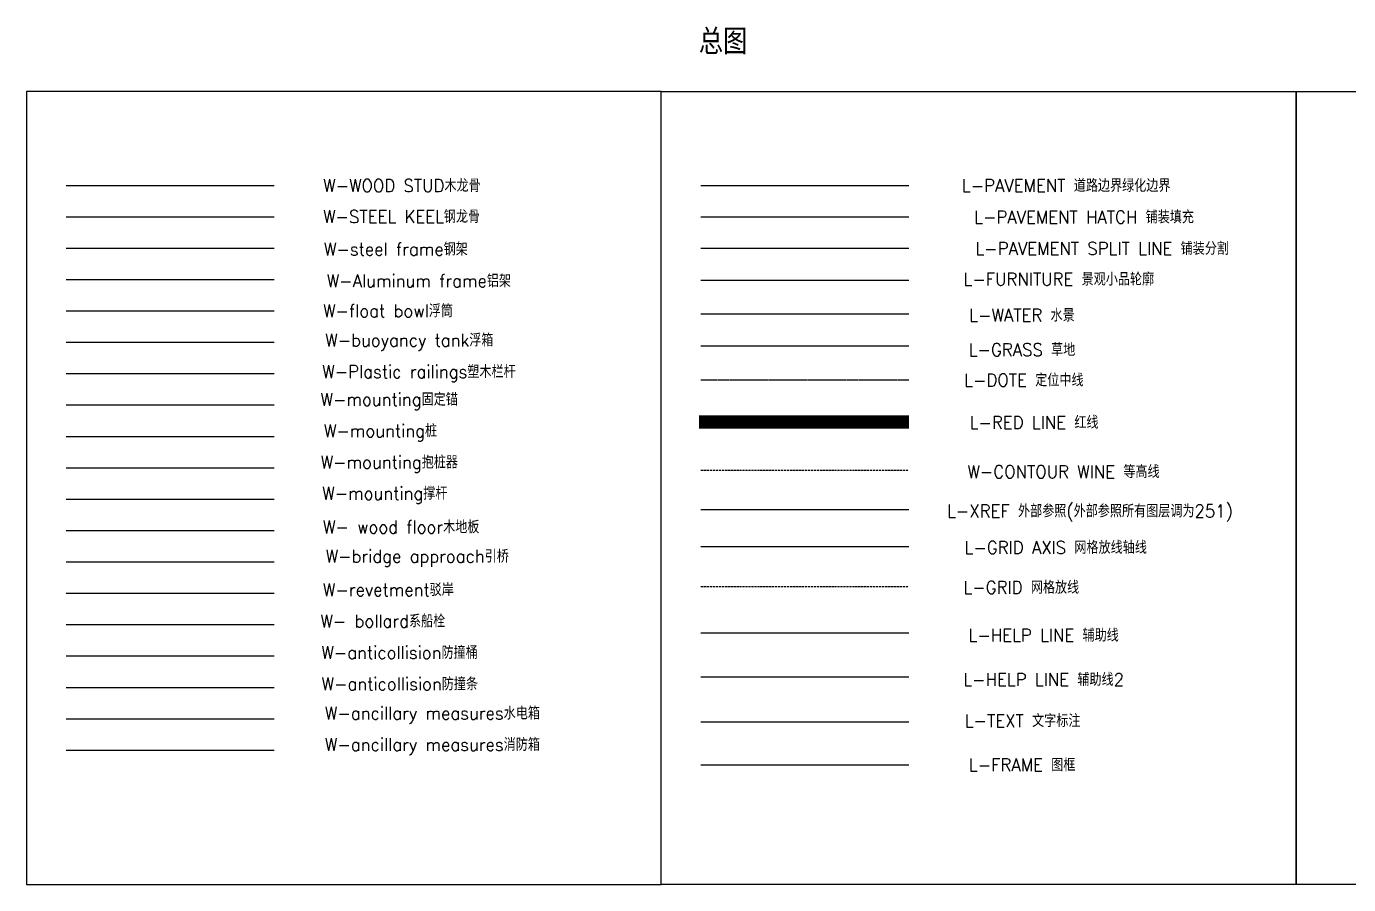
# Model space of a CAD drawing. Header units: millimetres. Extents: x -1003406 to 3312184, y 81337 to 716393.
# Drawn here: x 848843 to 1004700, y 615138 to 716335 of the extents above; entities that cross this region are included whole.
import ezdxf
from ezdxf.enums import TextEntityAlignment as Align

# ---------------------------------------------------------------- set-up
doc = ezdxf.new("R2010")
doc.units = ezdxf.units.MM
doc.header["$LTSCALE"] = 10
for name, pattern in [('-6_350_HOLE$0$DASH', [0.35, 0.25, -0.1]), ('ACAD_ISO10W100', [18, 12, -3, 0, -3]), ('ACAD_ISO12W100', [22, 12, -3, 0.5, -3, 0.5, -3]), ('DASH', [0.35, 0.25, -0.1]), ('DOTE', [2.42, 2, -0.2, 0.02, -0.2])]:
    doc.linetypes.add(name, pattern=pattern)
for name, color, linetype in [('L-CONTOUR_LINE等高线', 252, 'DASH'), ('L-DIMLINEAR标注', 3, 'CONTINUOUS'), ('L-DOTE定位中线', 1, 'DOTE'), ('L-FRAME图框', 3, 'CONTINUOUS'), ('L-FURNITURE景观小品轮廓', 6, 'CONTINUOUS'), ('L-GRASS草地', 252, 'CONTINUOUS'), ('L-GRID_AXIS网格放线轴线', 1, 'CONTINUOUS'), ('L-GRID网格放线', 252, '-6_350_HOLE$0$DASH'), ('L-HELP_LINE辅助线1', 4, 'CONTINUOUS'), ('L-HELP_LINE辅助线2', 94, 'CONTINUOUS'), ('L-PAVEMENT_HATCH铺装填充', 253, 'CONTINUOUS'), ('L-PAVEMENT_SPLIT_LINE铺装分割', 23, 'CONTINUOUS'), ('L-PAVEMENT道路边界绿化边界', 2, 'CONTINUOUS'), ('L-RED_LINE红线', 1, 'ACAD_ISO12W100'), ('L-TEXT文字标注', 7, 'CONTINUOUS'), ('L-WATER水景', 5, 'CONTINUOUS'), ('L-XREF外部参照', 251, 'CONTINUOUS'), ('W- bollard系船栓', 4, 'CONTINUOUS'), ('W-_ANTICOLLISION防撞措施', 192, 'CONTINUOUS'), ('W-ALUMINUM_FRAME铝架', 30, 'CONTINUOUS'), ('W-ancillary measures附属措施', 1, 'CONTINUOUS'), ('W-bridge approach引桥', 4, 'CONTINUOUS'), ('W-FLOAT_BOWL浮筒', 253, 'CONTINUOUS'), ('W-MOUNTING固定方式', 5, 'CONTINUOUS'), ('W-PLASTIC_RAILINGS塑木栏杆', 6, 'CONTINUOUS'), ('W-REVETMENT驳岸', 251, 'CONTINUOUS'), ('W-STEEL_FRAME钢架', 3, 'CONTINUOUS'), ('W-STEEL_KEEL钢龙骨', 5, 'CONTINUOUS'), ('W-WOOD_FLOOR木地板', 30, 'CONTINUOUS'), ('W-WOOD_STUD木龙骨', 25, 'CONTINUOUS')]:
    doc.layers.add(name, color=color, linetype=linetype)
doc.styles.get("Standard").update_dxf_attribs({"font": 'simplex.shx', "width": 0.7, "bigfont": 'hztxt.shx'})

msp = doc.modelspace()

# ---------------------------------------------------------------- linework, layer by layer
at = {"layer": 'L-CONTOUR_LINE等高线', "ltscale": 100}
msp.add_lwpolyline([(928355.2, 664012.8), (952871.5, 664012.8)], dxfattribs=at)
at = {"layer": 'L-DOTE定位中线', "ltscale": 10}
msp.add_lwpolyline([(928355.2, 674678.2), (952871.5, 674678.2)], dxfattribs=at)
at = {"layer": 'L-FRAME图框', "color": 3}
for points in [[(923674.9, 708660.6), (848843, 708660.6), (848843, 615137.9), (923674.9, 615137.9)], [(923674.9, 708660.6), (998506.9, 708660.6), (998506.9, 615137.9), (923674.9, 615137.9)], [(998506.9, 708660.6), (1068536.9, 708660.6), (1068536.9, 615137.9), (998506.9, 615137.9)]]:
    msp.add_lwpolyline(points, close=True, dxfattribs=at)
at = {"layer": 'L-FRAME图框'}
msp.add_lwpolyline([(928355.2, 629239.2), (952871.5, 629239.2)], dxfattribs=at)
at = {"layer": 'L-FURNITURE景观小品轮廓'}
msp.add_lwpolyline([(928355.2, 686397.4), (952871.5, 686397.4)], dxfattribs=at)
at = {"layer": 'L-GRASS草地'}
msp.add_lwpolyline([(928355.2, 678671.5), (952871.5, 678671.5)], dxfattribs=at)
at = {"layer": 'L-GRID_AXIS网格放线轴线'}
msp.add_lwpolyline([(928355.2, 655013.5), (952871.5, 655013.5)], dxfattribs=at)
at = {"layer": 'L-GRID网格放线', "ltscale": 100}
msp.add_lwpolyline([(928355.2, 650306.8), (952871.5, 650306.8)], dxfattribs=at)
at = {"layer": 'L-HELP_LINE辅助线1'}
msp.add_lwpolyline([(928355.2, 644843.5), (952871.5, 644843.5)], dxfattribs=at)
at = {"layer": 'L-HELP_LINE辅助线2'}
msp.add_lwpolyline([(928355.2, 639621.4), (952871.5, 639621.4)], dxfattribs=at)
at = {"layer": 'L-PAVEMENT_HATCH铺装填充'}
msp.add_lwpolyline([(928355.2, 693885.2), (952871.5, 693885.2)], dxfattribs=at)
at = {"layer": 'L-PAVEMENT_SPLIT_LINE铺装分割'}
msp.add_lwpolyline([(928355.2, 690174.7), (952871.5, 690174.7)], dxfattribs=at)
at = {"layer": 'L-PAVEMENT道路边界绿化边界'}
msp.add_lwpolyline([(928355.2, 697595.7), (952871.5, 697595.7)], dxfattribs=at)
at = {"layer": 'L-RED_LINE红线', "linetype": 'ACAD_ISO10W100', "const_width": 1600}
msp.add_lwpolyline([(928129.5, 669682.2), (952871.5, 669682.2)], dxfattribs=at)
at = {"layer": 'L-TEXT文字标注'}
msp.add_lwpolyline([(928355.2, 634346.3), (952871.5, 634346.3)], dxfattribs=at)
at = {"layer": 'L-WATER水景'}
msp.add_lwpolyline([(928355.2, 682460.6), (952871.5, 682460.6)], dxfattribs=at)
at = {"layer": 'L-XREF外部参照'}
msp.add_lwpolyline([(928355.2, 659380.3), (952871.5, 659377.2)], dxfattribs=at)
at = {"layer": 'W- bollard系船栓'}
msp.add_lwpolyline([(853523.2, 645795.7), (878039.5, 645795.7)], dxfattribs=at)
at = {"layer": 'W-_ANTICOLLISION防撞措施'}
for points in [[(853523.2, 642095.7), (878039.5, 642095.7)], [(853523.2, 638395.7), (878039.5, 638395.7)]]:
    msp.add_lwpolyline(points, dxfattribs=at)
at = {"layer": 'W-ALUMINUM_FRAME铝架', "color": 4}
msp.add_lwpolyline([(853523.2, 686495.7), (878039.5, 686495.7)], dxfattribs=at)
at = {"layer": 'W-ancillary measures附属措施'}
for points in [[(853523.2, 634695.7), (878039.5, 634695.7)], [(853523.2, 630995.7), (878039.5, 630995.7)]]:
    msp.add_lwpolyline(points, dxfattribs=at)
at = {"layer": 'W-bridge approach引桥'}
msp.add_lwpolyline([(853523.2, 653195.7), (878039.5, 653195.7)], dxfattribs=at)
at = {"layer": 'W-FLOAT_BOWL浮筒'}
for points in [[(853523.2, 682795.7), (878039.5, 682795.7)], [(853523.2, 679095.7), (878039.5, 679095.7)]]:
    msp.add_lwpolyline(points, dxfattribs=at)
at = {"layer": 'W-MOUNTING固定方式'}
for points in [[(853523.2, 671695.7), (878039.5, 671695.7)], [(853523.2, 667995.7), (878039.5, 667995.7)], [(853523.2, 664295.7), (878039.5, 664295.7)], [(853523.2, 660595.7), (878039.5, 660595.7)]]:
    msp.add_lwpolyline(points, dxfattribs=at)
at = {"layer": 'W-PLASTIC_RAILINGS塑木栏杆'}
msp.add_lwpolyline([(853523.2, 675395.7), (878039.5, 675395.7)], dxfattribs=at)
at = {"layer": 'W-REVETMENT驳岸'}
msp.add_lwpolyline([(853523.2, 649495.7), (878039.5, 649495.7)], dxfattribs=at)
at = {"layer": 'W-STEEL_FRAME钢架'}
msp.add_lwpolyline([(853523.2, 690195.7), (878039.5, 690195.7)], dxfattribs=at)
at = {"layer": 'W-STEEL_KEEL钢龙骨', "color": 5}
msp.add_lwpolyline([(853523.2, 693895.7), (878039.5, 693895.7)], dxfattribs=at)
at = {"layer": 'W-WOOD_FLOOR木地板'}
msp.add_lwpolyline([(853523.2, 656895.7), (878039.5, 656895.7)], dxfattribs=at)
at = {"layer": 'W-WOOD_STUD木龙骨'}
msp.add_lwpolyline([(853523.2, 697595.7), (878039.5, 697595.7)], dxfattribs=at)

# ---------------------------------------------------------------- texts
at = {"layer": 'L-CONTOUR_LINE等高线', "ltscale": 3, "width": 0.95}
msp.add_text('W-CONTOUR WINE 等高线', height=1500, dxfattribs=at).set_placement((971100.4, 663908.9), align=Align.MIDDLE)
at = {"layer": 'L-DIMLINEAR标注', "width": 0.95}
msp.add_text('L-FRAME 图框', height=1500, dxfattribs=at).set_placement((966220.7, 629331.1), align=Align.MIDDLE)
at = {"layer": 'L-DOTE定位中线', "linetype": 'DOTE', "ltscale": 3, "width": 0.95}
msp.add_text('L-DOTE 定位中线', height=1500, dxfattribs=at).set_placement((966428, 674709.1), align=Align.MIDDLE)
at = {"layer": 'L-FURNITURE景观小品轮廓', "width": 0.95}
msp.add_text('L-FURNITURE 景观小品轮廓', height=1500, dxfattribs=at).set_placement((970544.9, 686610.3), align=Align.MIDDLE)
at = {"layer": 'L-GRASS草地', "width": 0.95}
msp.add_text('L-GRASS 草地', height=1500, dxfattribs=at).set_placement((966204.9, 678289.5), align=Align.MIDDLE)
at = {"layer": 'L-GRID_AXIS网格放线轴线', "width": 0.95}
msp.add_text('L-GRID AXIS 网格放线轴线', height=1500, dxfattribs=at).set_placement((970179.6, 654970), align=Align.MIDDLE)
at = {"layer": 'L-GRID网格放线', "ltscale": 10, "width": 0.95}
msp.add_text('L-GRID 网格放线', height=1500, dxfattribs=at).set_placement((966122.6, 650263.3), align=Align.MIDDLE)
at = {"layer": 'L-HELP_LINE辅助线1', "width": 0.95}
msp.add_text('L-HELP LINE 辅助线', height=1500, dxfattribs=at).set_placement((968759.3, 644617.2), align=Align.MIDDLE)
at = {"layer": 'L-HELP_LINE辅助线2', "width": 0.95}
msp.add_text('L-HELP LINE 辅助线2', height=1500, dxfattribs=at).set_placement((968759.3, 639395.1), align=Align.MIDDLE)
at = {"layer": 'L-PAVEMENT_HATCH铺装填充', "width": 0.95}
msp.add_text('L-PAVEMENT HATCH 铺装填充', height=1500, dxfattribs=at).set_placement((973519, 693933.2), align=Align.MIDDLE)
at = {"layer": 'L-PAVEMENT_SPLIT_LINE铺装分割', "width": 0.95}
msp.add_text('L-PAVEMENT SPLIT LINE 铺装分割', height=1500, dxfattribs=at).set_placement((975659, 690222.7), align=Align.MIDDLE)
at = {"layer": 'L-PAVEMENT道路边界绿化边界', "width": 0.95}
msp.add_text('L-PAVEMENT 道路边界绿化边界', height=1500, dxfattribs=at).set_placement((971410.1, 697643.7), align=Align.MIDDLE)
at = {"layer": 'L-RED_LINE红线', "linetype": 'ACAD_ISO10W100', "width": 0.95}
msp.add_text('L-RED LINE 红线', height=1500, dxfattribs=at).set_placement((967629.9, 669713.1), align=Align.MIDDLE)
at = {"layer": 'L-TEXT文字标注', "width": 0.95}
for s, height, p in [('总图', 3000, (930970.3, 714680.9)), ('L-TEXT 文字标注', 1500, (966274.1, 634540))]:
    msp.add_text(s, height=height, dxfattribs=at).set_placement(p, align=Align.MIDDLE)
at = {"layer": 'L-WATER水景', "width": 0.95}
msp.add_text('L-WATER 水景', height=1500, dxfattribs=at).set_placement((966204.9, 682356.7), align=Align.MIDDLE)
at = {"layer": 'L-XREF外部参照', "width": 0.95}
msp.add_text('L-XREF 外部参照(外部参照所有图层调为251)', height=1500, dxfattribs=at).set_placement((974214.2, 659085.4), align=Align.MIDDLE)
at = {"layer": 'W- bollard系船栓', "width": 0.95}
msp.add_text('W- bollard系船栓', height=1500, dxfattribs=at).set_placement((890854.6, 646282.4), align=Align.MIDDLE)
at = {"layer": 'W-_ANTICOLLISION防撞措施', "width": 0.95}
for s, p in [('W-anticollision防撞桶', (892827.4, 642582.4)), ('W-anticollision防撞条', (892858.9, 638882.4))]:
    msp.add_text(s, height=1500, dxfattribs=at).set_placement(p, align=Align.MIDDLE)
at = {"layer": 'W-ALUMINUM_FRAME铝架', "color": 4, "width": 0.95}
msp.add_text('W-Aluminum frame铝架', height=1500, dxfattribs=at).set_placement((895108.3, 686409.1), align=Align.MIDDLE)
at = {"layer": 'W-ancillary measures附属措施', "width": 0.95}
for s, p in [('W-ancillary measures水电箱', (896703.1, 635182.4)), ('W-ancillary measures消防箱', (896703.1, 631482.4))]:
    msp.add_text(s, height=1500, dxfattribs=at).set_placement(p, align=Align.MIDDLE)
at = {"layer": 'W-bridge approach引桥', "width": 0.95}
msp.add_text('W-bridge approach引桥', height=1500, dxfattribs=at).set_placement((894918.8, 653682.4), align=Align.MIDDLE)
at = {"layer": 'W-FLOAT_BOWL浮筒', "width": 0.95}
for s, p in [('W-float bowl浮筒', (891470, 682872)), ('W-buoyancy tank浮箱', (893980.7, 679172))]:
    msp.add_text(s, height=1500, dxfattribs=at).set_placement(p, align=Align.MIDDLE)
at = {"layer": 'W-MOUNTING固定方式', "width": 0.95}
for s, p in [('W-mounting固定锚', (891603.5, 672182.4)), ('W-mounting桩', (890581.9, 668482.4)), ('W-mounting抱桩器', (891619.2, 664782.4)), ('W-mounting撑杆', (891092.7, 661105.2))]:
    msp.add_text(s, height=1500, dxfattribs=at).set_placement(p, align=Align.MIDDLE)
at = {"layer": 'W-PLASTIC_RAILINGS塑木栏杆', "width": 0.95}
msp.add_text('W-Plastic railings塑木栏杆', height=1500, dxfattribs=at).set_placement((895115.7, 675451.5), align=Align.MIDDLE)
at = {"layer": 'W-REVETMENT驳岸', "width": 0.95}
msp.add_text('W-revetment驳岸', height=1500, dxfattribs=at).set_placement((891510.2, 649982.4), align=Align.MIDDLE)
at = {"layer": 'W-STEEL_FRAME钢架', "width": 0.95}
msp.add_text('W-steel frame钢架', height=1500, dxfattribs=at).set_placement((892394, 690145), align=Align.MIDDLE)
at = {"layer": 'W-STEEL_KEEL钢龙骨', "color": 5, "width": 0.95}
msp.add_text('W-STEEL KEEL钢龙骨', height=1500, dxfattribs=at).set_placement((893072.5, 693989.1), align=Align.MIDDLE)
at = {"layer": 'W-WOOD_FLOOR木地板', "width": 0.95}
msp.add_text('W- wood floor木地板', height=1500, dxfattribs=at).set_placement((893018.2, 657382.4), align=Align.MIDDLE)
at = {"layer": 'W-WOOD_STUD木龙骨', "width": 0.95}
msp.add_text('W-WOOD STUD木龙骨', height=1500, dxfattribs=at).set_placement((893106.5, 697643.7), align=Align.MIDDLE)

doc.saveas('drawing.dxf')
